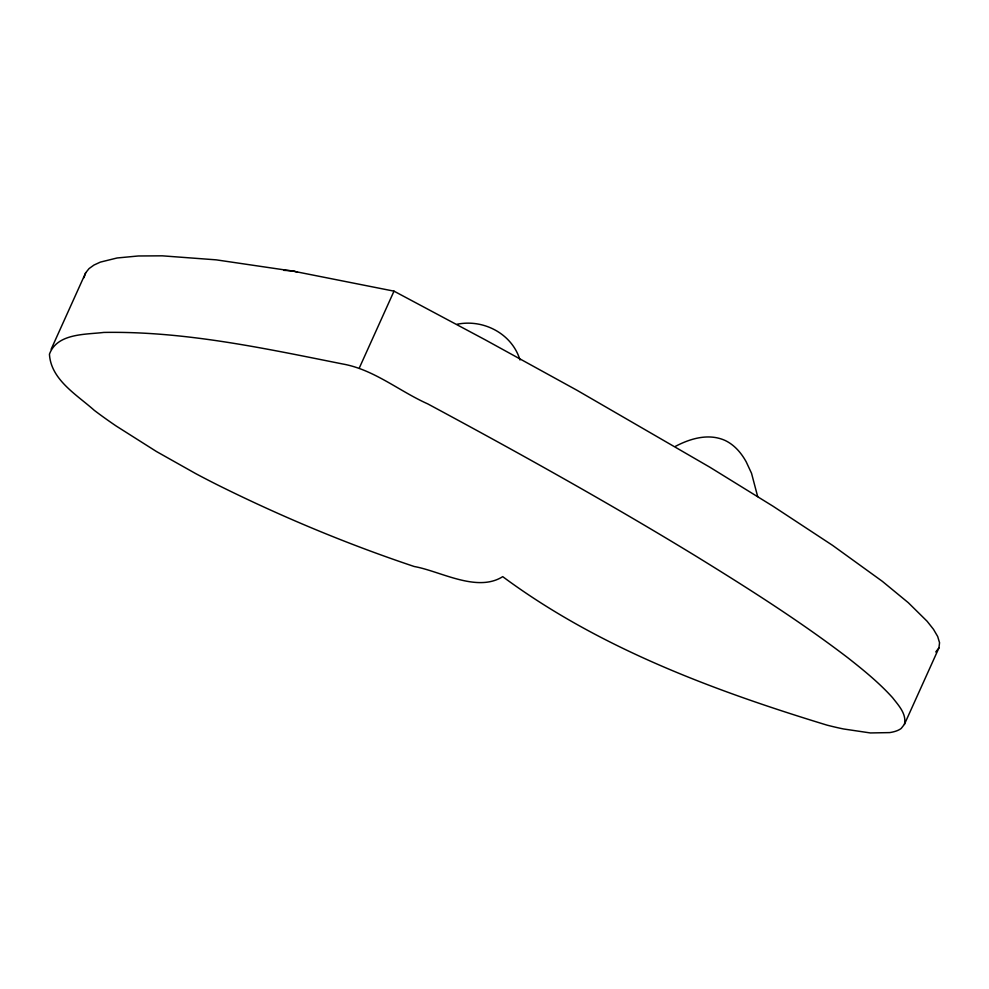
<?xml version="1.0" encoding="UTF-8"?>
<svg xmlns="http://www.w3.org/2000/svg" width="989" height="989" viewBox="0 0 989 989"><rect width="100%" height="100%" fill="white"/><g stroke="black" fill="none" stroke-linecap="round" stroke-linejoin="round"><path stroke-width="1.48" d="M904.428 724.331C906.839 713.934 898.408 705.244 892.585 697.69C879.147 682.818 863.558 670.134 847.845 657.784C799.545 620.882 748.104 588.307 696.404 556.436C638.288 520.931 579.195 487.045 519.658 454C489.135 437.089 458.488 420.399 427.743 403.883C399.173 391.137 373.83 369.429 342.577 363.964C263.915 348.264 184.424 331.018 103.783 332.428C85.363 334.653 57.139 333.157 49.45 354.173C50.847 379.776 76.994 394.871 94.227 410.299A303.413 52.17 24.3 0 0 116.096 425.962L156.447 451.516L195.686 473.595A208.049 35.765 24.3 0 0 217.234 484.758C280.938 516.443 346.768 543.938 414.243 566.512C440.538 571.185 476.982 592.918 502.721 576.649C598.84 647.869 713.403 690.458 826.977 725.122A208.049 35.765 24.3 0 0 843.518 728.967L870.357 732.948L889.643 732.602A302.943 52.083 24.3 0 0 901.226 728.411L904.428 724.331L938.944 647.894L939.55 642.714L937.683 636.496L933.48 629.313L927.101 621.24L908.285 602.684L882.361 581.347L832.54 545.347L772.928 506.158L709.879 467.228L577.032 390.296L485.228 339.82L394.005 291.149L293.659 271.246L216.183 259.847L162.27 255.83L138.299 255.978L117.098 257.981L100.371 262.11L93.967 265.052L89.022 268.612L85.66 272.828L51.144 349.265M83.966 277.724L85.66 272.828M359.489 367.599L394.005 291.149M935.742 651.974L938.944 647.894M675.388 446.385C690.322 438.498 708.544 433.145 724.838 440.34A513.662 139.041 -68.1 0 1 746.262 461.962L751.529 473.286L757.685 496.639M457.153 324.244C483.485 318.866 512.03 333.676 519.979 359.947M283.707 270.331L293.238 270.875L297.615 272.259"/></g></svg>
